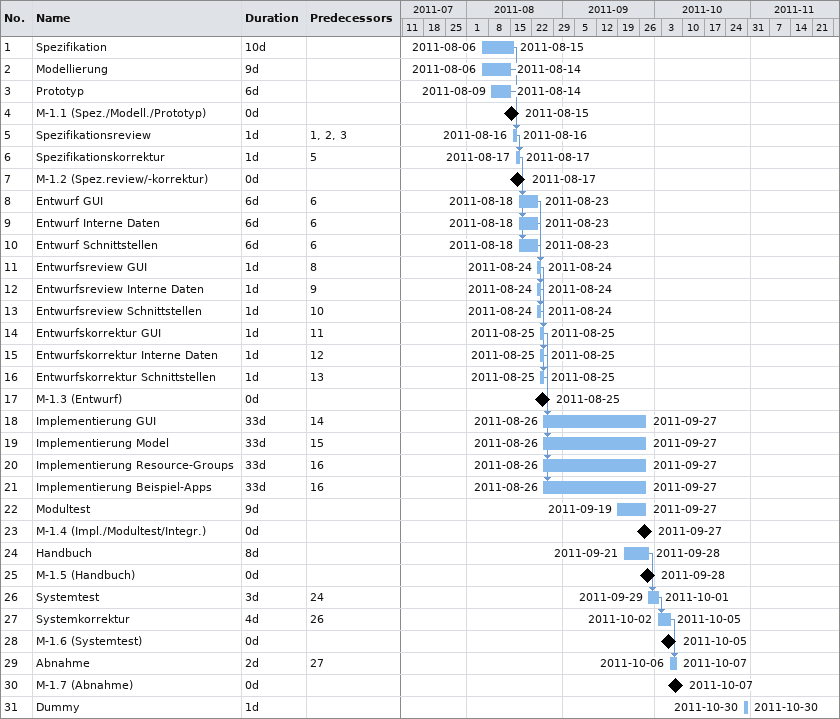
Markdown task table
| ID | Task | Duration | Start | Finish | Predecessors |
|---|---|---|---|---|---|
| 1 | Spezifikation | 10d | 2011-08-06 | 2011-08-15 |  |
| 2 | Modellierung | 9d | 2011-08-06 | 2011-08-14 |  |
| 3 | Prototyp | 6d | 2011-08-09 | 2011-08-14 |  |
| 4 | M-1.1 (Spez./Modell./Prototyp) | 0d | 2011-08-15 | 2011-08-15 |  |
| 5 | Spezifikationsreview | 1d | 2011-08-16 | 2011-08-16 | 1, 2, 3 |
| 6 | Spezifikationskorrektur | 1d | 2011-08-17 | 2011-08-17 | 5 |
| 7 | M-1.2 (Spez.review/-korrektur) | 0d | 2011-08-17 | 2011-08-17 |  |
| 8 | Entwurf GUI | 6d | 2011-08-18 | 2011-08-23 | 6 |
| 9 | Entwurf Interne Daten | 6d | 2011-08-18 | 2011-08-23 | 6 |
| 10 | Entwurf Schnittstellen | 6d | 2011-08-18 | 2011-08-23 | 6 |
| 11 | Entwurfsreview GUI | 1d | 2011-08-24 | 2011-08-24 | 8 |
| 12 | Entwurfsreview Interne Daten | 1d | 2011-08-24 | 2011-08-24 | 9 |
| 13 | Entwurfsreview Schnittstellen | 1d | 2011-08-24 | 2011-08-24 | 10 |
| 14 | Entwurfskorrektur GUI | 1d | 2011-08-25 | 2011-08-25 | 11 |
| 15 | Entwurfskorrektur Interne Daten | 1d | 2011-08-25 | 2011-08-25 | 12 |
| 16 | Entwurfskorrektur Schnittstellen | 1d | 2011-08-25 | 2011-08-25 | 13 |
| 17 | M-1.3 (Entwurf) | 0d | 2011-08-25 | 2011-08-25 |  |
| 18 | Implementierung GUI | 33d | 2011-08-26 | 2011-09-27 | 14 |
| 19 | Implementierung Model | 33d | 2011-08-26 | 2011-09-27 | 15 |
| 20 | Implementierung Resource-Groups | 33d | 2011-08-26 | 2011-09-27 | 16 |
| 21 | Implementierung Beispiel-Apps | 33d | 2011-08-26 | 2011-09-27 | 16 |
| 22 | Modultest | 9d | 2011-09-19 | 2011-09-27 |  |
| 23 | M-1.4 (Impl./Modultest/Integr.) | 0d | 2011-09-27 | 2011-09-27 |  |
| 24 | Handbuch | 8d | 2011-09-21 | 2011-09-28 |  |
| 25 | M-1.5 (Handbuch) | 0d | 2011-09-28 | 2011-09-28 |  |
| 26 | Systemtest | 3d | 2011-09-29 | 2011-10-01 | 24 |
| 27 | Systemkorrektur | 4d | 2011-10-02 | 2011-10-05 | 26 |
| 28 | M-1.6 (Systemtest) | 0d | 2011-10-05 | 2011-10-05 |  |
| 29 | Abnahme | 2d | 2011-10-06 | 2011-10-07 | 27 |
| 30 | M-1.7 (Abnahme) | 0d | 2011-10-07 | 2011-10-07 |  |
| 31 | Dummy | 1d | 2011-10-30 | 2011-10-30 |  |
